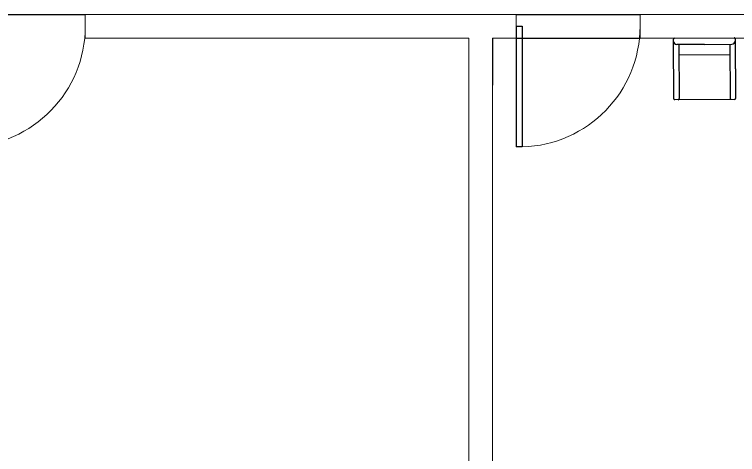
# Model space of a CAD drawing. Header units: millimetres. Extents: x -256770 to -120364, y -28508 to 286799.
# Drawn here: x -145790 to -139664, y -11558 to -7824 of the extents above; entities that cross this region are included whole.
import ezdxf

# ---------------------------------------------------------------- set-up
doc = ezdxf.new("R2010")
doc.units = ezdxf.units.MM
for name, color, linetype in [('07家具', 146, 'Continuous'), ('WALL', 7, 'Continuous'), ('WINDOW', 16, 'Continuous'), ('格网', 90, 'Continuous')]:
    doc.layers.add(name, color=color, linetype=linetype)

# ---------------------------------------------------------------- blocks, each defined once
blk = doc.blocks.new('$DorLib2D$00000001')
for p, q in [((0.45, 0.975), (0.5, 0.975)), ((0.45, 0), (0.45, 0.975)), ((0.5, 0), (0.5, 0.975)), ((0.5, 0), (0.45, 0))]:
    blk.add_line(p, q)
at = {"lineweight": 13}
blk.add_arc((0.475, 0), 0.975, 91.46928, 180, dxfattribs=at)
blk = doc.blocks.new('A$C6D470B65')
at = {"color": 143}
for p, q in [((-168.5, 276.7), (-165.7, 283.5)), ((-168.5, -284.3), (-168.5, 276.7)), ((-165.7, 283.5), (-159, 286.2)), ((-159, 286.2), (402, 286.2)), ((402, 286.2), (408.7, 283.5)), ((408.7, 283.5), (411.5, 276.7)), ((411.5, 276.7), (411.5, -284.3)), ((-165.7, -291), (-168.5, -284.3)), ((-159, -293.8), (-165.7, -291)), ((394.8, -293.8), (-159, -293.8)), ((408.7, -291), (394.8, -293.8)), ((411.5, -284.3), (408.7, -291))]:
    blk.add_line(p, q, dxfattribs=at)
at = {"layer": '07家具', "color": 143}
for p, q in [((-168.5, -284.3), (-168.5, 276.7)), ((-159, 286.2), (402, 286.2)), ((411.5, 276.7), (411.5, -284.3)), ((351.5, 236.2), (-158.5, 236.2)), ((251.5, -243.8), (251.5, 236.2)), ((351.5, -3.8), (351.5, 256.2)), ((351.5, -3.8), (351.5, -263.8)), ((351.5, -243.8), (-158.5, -243.8)), ((402, -293.8), (-159, -293.8))]:
    blk.add_line(p, q, dxfattribs=at)
for centre, radius, start, end in [((-159, 276.7), 9.5, 90, 180), ((381.5, 256.2), 30, 90, 180), ((402, 276.7), 9.5, 0, 90), ((-158.5, 246.2), 10, 180, 270), ((-158.5, -253.8), 10, 90, 180), ((381.5, -263.8), 30, 180, 270), ((-159, -284.3), 9.5, 180, 270), ((402, -284.3), 9.5, 270, 0)]:
    blk.add_arc(centre, radius, start, end, dxfattribs=at)

msp = doc.modelspace()

# ---------------------------------------------------------------- linework, layer by layer
at = {"layer": 'WALL', "color": 6, "linetype": 'ByBlock', "lineweight": 15}
for p, q in [((-141840.4, -7824.4), (-145190.4, -7824.4)), ((-141540.4, -7824.4), (-141840.4, -7824.4)), ((-141540.4, -8024.4), (-141540.4, -7824.4)), ((-135340.4, -7824.4), (-140490.4, -7824.4)), ((-140490.4, -7824.4), (-140490.4, -8024.4)), ((-145190.4, -8024.4), (-141940.4, -8024.4)), ((-141940.4, -8024.4), (-141940.4, -14456.3)), ((-141740.4, -8024.4), (-141738.2, -14434.1)), ((-141740.4, -8024.4), (-141540.4, -8024.4)), ((-140490.4, -8024.4), (-135340.4, -8024.4))]:
    msp.add_line(p, q, dxfattribs=at)
at = {"layer": 'WALL', "linetype": 'ByBlock', "lineweight": 15}
msp.add_line((-145190.4, -7824.4), (-145190.4, -8024.4), dxfattribs=at)
at = {"layer": '格网', "color": 3}
for p, q in [((-146240.4, -7824.4), (-145190.4, -7824.4)), ((-141540.4, -7824.4), (-140490.4, -7824.4))]:
    msp.add_line(p, q, dxfattribs=at)
at = {"layer": '格网', "color": 30, "ltscale": 100, "true_color": 0xf8991e}
for p, q in [((-141740.4, -8024.4), (-141740.4, -8424.4)), ((-141540.4, -8024.4), (-140490.4, -8024.4))]:
    msp.add_line(p, q, dxfattribs=at)

# ---------------------------------------------------------------- block references
at = {"layer": '07家具', "color": 143, "linetype": 'ByBlock', "lineweight": 15, "xscale": 0.8999999997468378, "yscale": 0.8999999999068677, "zscale": 0.9, "rotation": 90.33220121468813}
msp.add_blockref('A$C6D470B65', (-139947.1, -8394.7), dxfattribs=at)
at = {"layer": 'WINDOW', "linetype": 'ByBlock', "lineweight": 15, "xscale": -1050, "yscale": -1050, "zscale": -1050, "rotation": 1.257793869058332e-08}
for p in [(-145715.4, -7924.4), (-141015.4, -7924.4)]:
    msp.add_blockref('$DorLib2D$00000001', p, dxfattribs=at)

doc.saveas('drawing.dxf')
